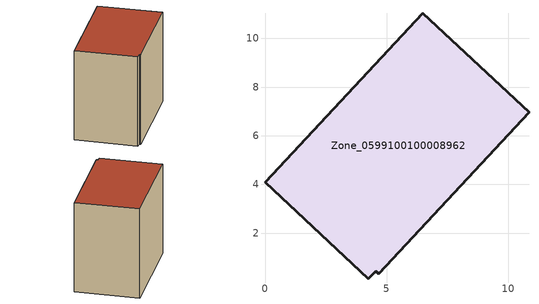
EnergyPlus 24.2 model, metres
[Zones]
Zone_0599100100008962
 floor ground (C_G): 0,4.08 6.47,11.03 10.85,6.96 4.68,0.32 4.54,0.42 4.25,0.12 z0
 wall outside (C_F): 6.47,11.03 0,4.08 4.25,0.12 4.54,0.42 4.68,0.32 10.85,6.96 6.47,11.03 z0:8.75
 roof outside (C_R): 4.68,0.32 10.85,6.96 6.47,11.03 0,4.08 4.25,0.12 4.54,0.42 z8.75
[BUILDING]
Pand.0599100100008962: North Axis=0; Terrain=City; Loads Convergence Tolerance Value=0.04; Temperature Convergence Tolerance Value=0.4; Solar Distribution=FullExterior; Maximum Number of Warmup Days=25; Minimum Number of Warmup Days=1
[Site:Location]
Rotterdam.The.Hague.AP_ZH_NLD Design_Conditions: Latitude=51.96; Longitude=4.45; Time Zone=1; Elevation=-4.5
[SITE:GROUNDTEMPERATURE:BUILDINGSURFACE]
18, 18, 18, 18, 18, 18, 18, 18, 18, 18, 18, 18
[MATERIAL] Thermal Absorptance=0.9; Solar Absorptance=0.7; Visible Absorptance=0.7
Name | Roughness | Thickness | Conductivity | Density | Specific Heat
G.TI.2006-2014 | MediumSmooth | 0.15 | 0.06 | 540 | 1210
F.TI.2006-2014 | Rough | 0.3 | 0.12 | 1920 | 840
R.TI.2006-2014 | MediumRough | 0.2 | 0.08 | 1500 | 1000
[CONSTRUCTION]
C_G: G.TI.2006-2014
C_F: F.TI.2006-2014
C_R: R.TI.2006-2014
[ZONE]
Zone_0599100100008962: Type=1; Multiplier=1; Ceiling Height=Autocalculate; Volume=Autocalculate; Floor Area=autocalculate; Part of Total Floor Area=Yes
[ZONEINFILTRATION:DESIGNFLOWRATE]
Infil_Zone_0599100100008962: Zone or ZoneList or Space or SpaceList=Zone_0599100100008962; Schedule=AlwaysOn; Design Flow Rate Calculation Method=Flow/Area; Flow Rate per Floor Area=0.0015; Constant Term Coefficient=1; Temperature Term Coefficient=0; Velocity Term Coefficient=0; Velocity Squared Term Coefficient=0
[HVACTEMPLATE:ZONE:IDEALLOADSAIRSYSTEM]
Zone_0599100100008962: Maximum Heating Supply Air Temperature=50; Minimum Cooling Supply Air Temperature=13; Maximum Heating Supply Air Humidity Ratio=0.0156; Minimum Cooling Supply Air Humidity Ratio=0.0077; Heating Limit=NoLimit; Cooling Limit=NoLimit; Dehumidification Control Type=ConstantSensibleHeatRatio; Cooling Sensible Heat Ratio=0.7; Dehumidification Setpoint=60; Humidification Control Type=None; Humidification Setpoint=30; Outdoor Air Method=None; Outdoor Air Flow Rate per Person=0.00944; Outdoor Air Flow Rate per Zone Floor Area=0; Outdoor Air Flow Rate per Zone=0; Demand Controlled Ventilation Type=None; Outdoor Air Economizer Type=NoEconomizer; Heat Recovery Type=None; Sensible Heat Recovery Effectiveness=0.7; Latent Heat Recovery Effectiveness=0.65
[ZONECONTROL:THERMOSTAT]
ThermostatControl_Zone_0599100100008962: Zone or ZoneList=Zone_0599100100008962; Control Type Schedule=DualSetpointControlType; Control 1=Thermostat_Zone_0599100100008962; Temperature Difference Between Cutout And Setpoint=0
[THERMOSTATSETPOINT:DUALSETPOINT]
Thermostat_Zone_0599100100008962: Heating Setpoint Temperature Schedule=HeatingSetpoint_Zone_0599100100008962; Cooling Setpoint Temperature Schedule=CoolingSetpoint_Zone_0599100100008962
[SCHEDULE:COMPACT]
HeatingSetpoint_Zone_0599100100008962: Through: 12/31, For: AllDays, Until: 24:00, 21
CoolingSetpoint_Zone_0599100100008962: Through: 12/31, For: AllDays, Until: 24:00, 24
DualSetpointControlType: Through: 12/31, For: AllDays, Until: 24:00, 4
AlwaysOn: Through: 12/31, For: AllDays, Until: 24:00, 1
